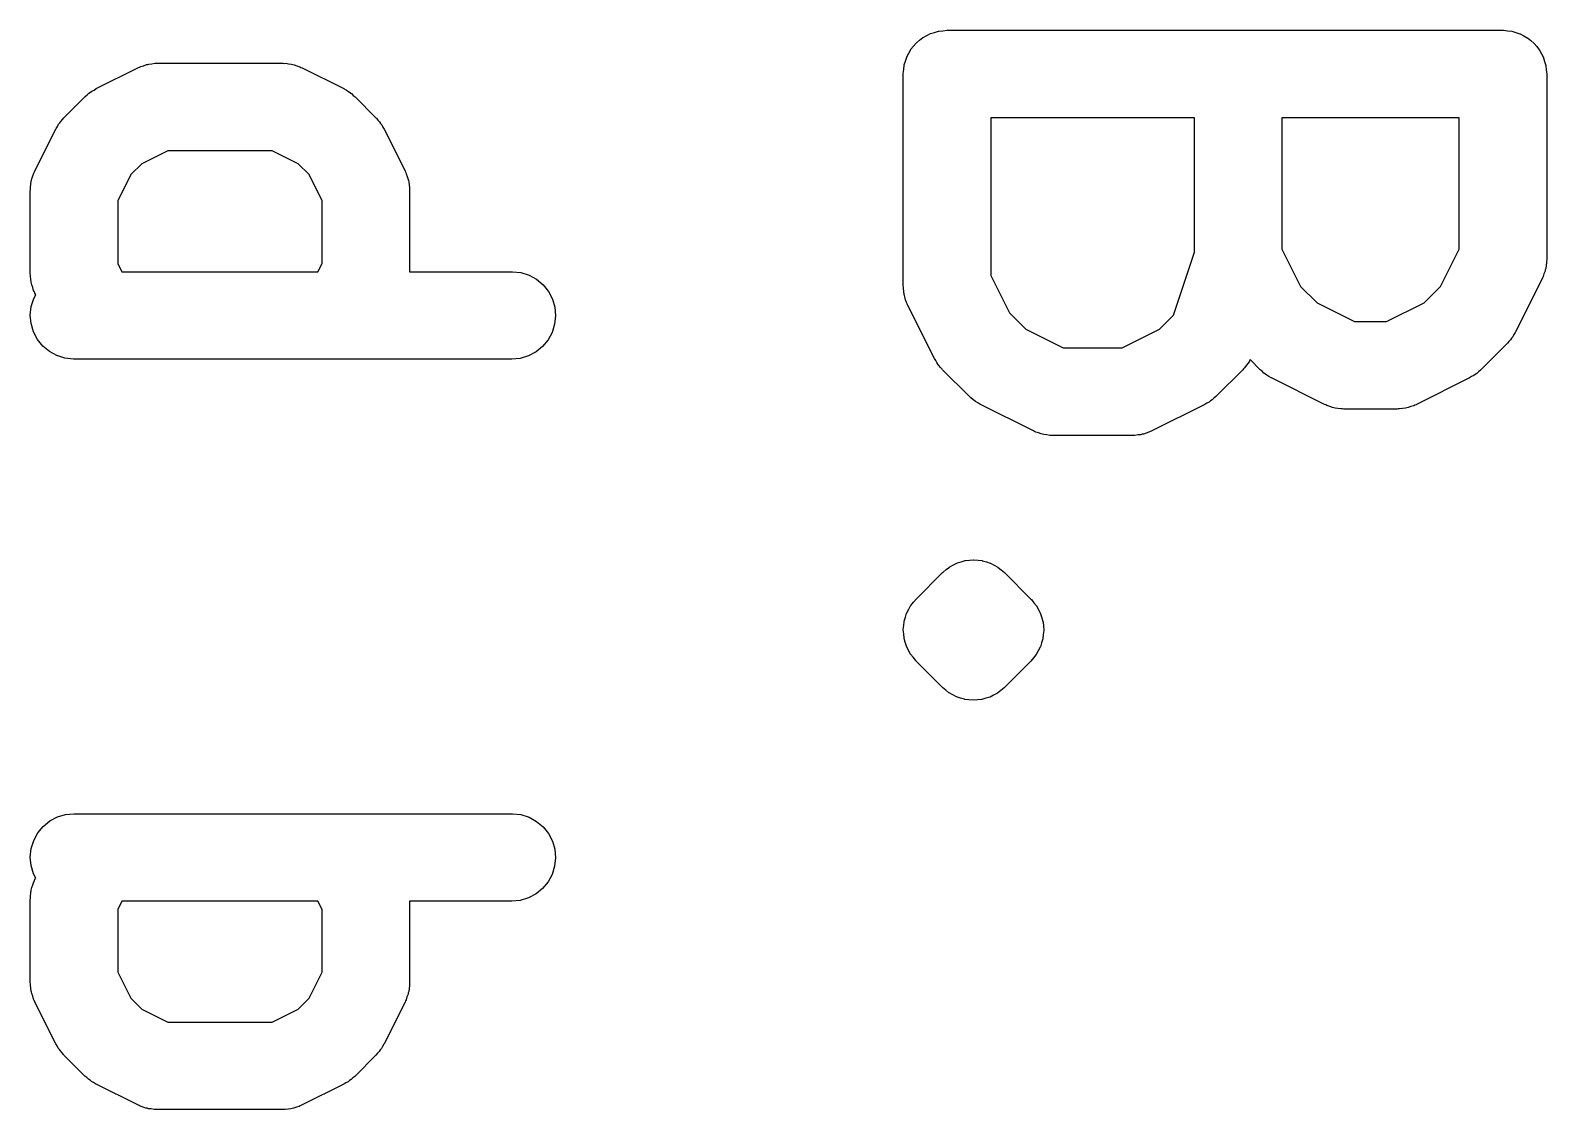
# Model space of a CAD drawing. Header units: millimetres. Extents: x 17 to 402, y -127 to -24.
# Drawn here: x 24.57 to 29.77, y -82.51 to -78.81 of the extents above; entities that cross this region are included whole.
import ezdxf

# ---------------------------------------------------------------- set-up
doc = ezdxf.new("R2010")
doc.units = ezdxf.units.MM
doc.header["$LTSCALE"] = 25.4
doc.layers.add('BLACK', color=7, linetype='CONTINUOUS')

msp = doc.modelspace()

# ---------------------------------------------------------------- linework, layer by layer
at = {"layer": 'BLACK', "linetype": 'Continuous'}
for p, q in [((27.6192, -78.8416), (27.6301, -78.8327)), ((27.6301, -78.8327), (27.6306, -78.8325)), ((27.6306, -78.8325), (27.6311, -78.8322)), ((27.6311, -78.8322), (27.6436, -78.8256)), ((27.6436, -78.8256), (27.656, -78.819)), ((27.656, -78.819), (27.6565, -78.819)), ((27.6565, -78.819), (27.657, -78.8187)), ((27.657, -78.8187), (27.6705, -78.8147)), ((27.6705, -78.8147), (27.684, -78.8106)), ((27.684, -78.8106), (27.6845, -78.8106)), ((27.6845, -78.8106), (27.685, -78.8104)), ((27.685, -78.8104), (27.6992, -78.8091)), ((27.6992, -78.8091), (27.7132, -78.8078)), ((27.7132, -78.8078), (29.6182, -78.8078)), ((29.6182, -78.8078), (29.6192, -78.8078)), ((29.6192, -78.8078), (29.6192, -78.8078)), ((29.6192, -78.8078), (29.6192, -78.8078)), ((29.6192, -78.8078), (29.6202, -78.8078)), ((29.6202, -78.8078), (29.6344, -78.8093)), ((29.6344, -78.8093), (29.6484, -78.8109)), ((29.6484, -78.8109), (29.6489, -78.8109)), ((29.6489, -78.8109), (29.6494, -78.8109)), ((29.6494, -78.8109), (29.6629, -78.8152)), ((29.6629, -78.8152), (29.6763, -78.8195)), ((29.6763, -78.8195), (29.6769, -78.8198)), ((29.6769, -78.8198), (29.6774, -78.8198)), ((29.6774, -78.8198), (29.6896, -78.8266)), ((29.6896, -78.8266), (29.702, -78.8335)), ((29.702, -78.8335), (29.7025, -78.8337)), ((29.7025, -78.8337), (29.703, -78.834)), ((29.703, -78.834), (29.7137, -78.8431)), ((27.5753, -78.8985), (27.5821, -78.8863)), ((27.5821, -78.8863), (27.589, -78.8739)), ((27.589, -78.8739), (27.5892, -78.8734)), ((27.5892, -78.8734), (27.5895, -78.8728)), ((27.5895, -78.8728), (27.5986, -78.8622)), ((27.5986, -78.8622), (27.6075, -78.8513)), ((27.6075, -78.8513), (27.608, -78.851)), ((27.608, -78.851), (27.6083, -78.8505)), ((27.6083, -78.8505), (27.6192, -78.8416)), ((29.7137, -78.8431), (29.7246, -78.852)), ((29.7246, -78.852), (29.7249, -78.8525)), ((29.7249, -78.8525), (29.7254, -78.8528)), ((29.7254, -78.8528), (29.7343, -78.8637)), ((29.7343, -78.8637), (29.7431, -78.8746)), ((29.7431, -78.8746), (29.7434, -78.8751)), ((29.7434, -78.8751), (29.7437, -78.8756)), ((29.7437, -78.8756), (29.7503, -78.8881)), ((29.7503, -78.8881), (29.7569, -78.9005)), ((24.7972, -79.0077), (24.9401, -78.9363)), ((24.9401, -78.9363), (24.9419, -78.9353)), ((24.9419, -78.9353), (24.9461, -78.9338)), ((24.9461, -78.9338), (24.95, -78.9318)), ((24.95, -78.9318), (24.9598, -78.929)), ((24.9598, -78.929), (24.9694, -78.9254)), ((24.9694, -78.9254), (24.9738, -78.9247)), ((24.9738, -78.9247), (24.978, -78.9234)), ((24.978, -78.9234), (24.9882, -78.9224)), ((24.9882, -78.9224), (24.9983, -78.9208)), ((24.9983, -78.9208), (25.0027, -78.9208)), ((25.0027, -78.9208), (25.0071, -78.9206)), ((25.0071, -78.9206), (25.4358, -78.9206)), ((25.4358, -78.9206), (25.4378, -78.9206)), ((25.4378, -78.9206), (25.4422, -78.9211)), ((25.4422, -78.9211), (25.4467, -78.9208)), ((25.4467, -78.9208), (25.4566, -78.9226)), ((25.4566, -78.9226), (25.4668, -78.9239)), ((25.4668, -78.9239), (25.4711, -78.9252)), ((25.4711, -78.9252), (25.4754, -78.9259)), ((25.4754, -78.9259), (25.4851, -78.9295)), ((25.4851, -78.9295), (25.4947, -78.9328)), ((25.4947, -78.9328), (25.4986, -78.9348)), ((25.4986, -78.9348), (25.5029, -78.9363)), ((25.5029, -78.9363), (25.6456, -79.0077)), ((27.5648, -78.9417), (27.5664, -78.9275)), ((27.5664, -78.9264), (27.5707, -78.913)), ((27.5664, -78.9269), (27.5664, -78.9264)), ((27.5664, -78.9275), (27.5664, -78.9269)), ((27.5707, -78.913), (27.575, -78.8995)), ((27.575, -78.8995), (27.5753, -78.899)), ((27.5753, -78.899), (27.5753, -78.8985)), ((29.7569, -78.9005), (29.7571, -78.901)), ((29.7571, -78.901), (29.7574, -78.9015)), ((29.7574, -78.9015), (29.7612, -78.915)), ((29.7612, -78.915), (29.7652, -78.9285)), ((29.7652, -78.9285), (29.7655, -78.929)), ((29.7655, -78.929), (29.7655, -78.9295)), ((29.7655, -78.9295), (29.7668, -78.9437)), ((27.5633, -78.9556), (27.5648, -78.9417)), ((27.5633, -78.9567), (27.5633, -78.9556)), ((27.5633, -78.9577), (27.5633, -78.9567)), ((27.5633, -78.9567), (27.5633, -78.9567)), ((27.5633, -78.9567), (27.5633, -78.9567)), ((27.5633, -79.6834), (27.5633, -78.9577)), ((29.7668, -78.9437), (29.7683, -78.9577)), ((29.7683, -78.9577), (29.7683, -79.5927)), ((24.6868, -79.1073), (24.7582, -79.0359)), ((24.7582, -79.0359), (24.7597, -79.0344)), ((24.7597, -79.0344), (24.7663, -79.0291)), ((24.7663, -79.0291), (24.7724, -79.0235)), ((24.7724, -79.0235), (24.7777, -79.0202)), ((24.7777, -79.0202), (24.7826, -79.0161)), ((24.7826, -79.0161), (24.7901, -79.0123)), ((24.7901, -79.0123), (24.7972, -79.0077)), ((25.6456, -79.0077), (25.6474, -79.0087)), ((25.6474, -79.0087), (25.6545, -79.0133)), ((25.6545, -79.0133), (25.6621, -79.0174)), ((25.6621, -79.0174), (25.667, -79.0212)), ((25.667, -79.0212), (25.672, -79.0247)), ((25.672, -79.0247), (25.6781, -79.0306)), ((25.6781, -79.0306), (25.6847, -79.0359)), ((25.6847, -79.0359), (25.7561, -79.1073)), ((24.5873, -79.2891), (24.6587, -79.1464)), ((24.6587, -79.1464), (24.6596, -79.1444)), ((24.6596, -79.1444), (24.6642, -79.1373)), ((24.6642, -79.1373), (24.6682, -79.1299)), ((24.6682, -79.1299), (24.6722, -79.1251)), ((24.6722, -79.1251), (24.6756, -79.12)), ((24.6756, -79.12), (24.6814, -79.1139)), ((24.6814, -79.1139), (24.6868, -79.1073)), ((25.7561, -79.1073), (25.7576, -79.1088)), ((25.7576, -79.1088), (25.7627, -79.1154)), ((25.7627, -79.1154), (25.7686, -79.1215)), ((25.7686, -79.1215), (25.7719, -79.1268)), ((25.7719, -79.1268), (25.7759, -79.1317)), ((25.7759, -79.1317), (25.7797, -79.1393)), ((25.7797, -79.1393), (25.784, -79.1464)), ((25.784, -79.1464), (25.8557, -79.2891)), ((27.8633, -79.1078), (27.8633, -79.648)), ((28.561, -79.1078), (27.8633, -79.1078)), ((28.561, -79.5683), (28.561, -79.1078)), ((28.861, -79.1078), (28.861, -79.5574)), ((29.4683, -79.1078), (28.861, -79.1078)), ((29.4683, -79.5574), (29.4683, -79.1078)), ((25.0425, -79.2206), (24.9531, -79.2653)), ((25.4003, -79.2206), (25.0425, -79.2206)), ((25.4897, -79.2653), (25.4003, -79.2206)), ((24.5805, -79.3069), (24.5836, -79.2973)), ((24.5836, -79.2973), (24.5857, -79.2932)), ((24.5857, -79.2932), (24.5873, -79.2891)), ((24.9161, -79.3024), (24.8714, -79.3918)), ((24.9531, -79.2653), (24.9161, -79.3024)), ((25.5267, -79.3024), (25.4897, -79.2653)), ((25.5714, -79.3918), (25.5267, -79.3024)), ((25.8557, -79.2891), (25.8564, -79.2909)), ((25.8564, -79.2909), (25.858, -79.2952)), ((25.858, -79.2952), (25.86, -79.2991)), ((25.86, -79.2991), (25.863, -79.309)), ((24.5714, -79.3562), (24.5715, -79.3542)), ((24.5715, -79.3542), (24.5719, -79.3499)), ((24.5718, -79.3453), (24.5736, -79.3354)), ((24.5719, -79.3499), (24.5718, -79.3453)), ((24.5736, -79.3354), (24.5747, -79.325)), ((24.5747, -79.325), (24.576, -79.3209)), ((24.576, -79.3209), (24.5768, -79.3166)), ((24.5768, -79.3166), (24.5805, -79.3069)), ((25.863, -79.309), (25.8666, -79.3186)), ((25.8666, -79.3186), (25.8674, -79.3229)), ((25.8674, -79.3229), (25.8686, -79.327)), ((25.8686, -79.327), (25.8696, -79.3374)), ((25.8696, -79.3374), (25.8712, -79.3476)), ((25.8712, -79.3476), (25.8709, -79.3519)), ((25.8709, -79.3519), (25.8714, -79.3562)), ((24.5714, -79.642), (24.5714, -79.3562)), ((24.8714, -79.3918), (24.8714, -79.6066)), ((25.5714, -79.6066), (25.5714, -79.3918)), ((25.8714, -79.3562), (25.8714, -79.6348)), ((28.861, -79.5574), (28.925, -79.6854)), ((29.4043, -79.6854), (29.4683, -79.5574)), ((24.8714, -79.6066), (24.8856, -79.6348)), ((25.5572, -79.6348), (25.5714, -79.6066)), ((28.4891, -79.7839), (28.561, -79.5683)), ((29.766, -79.6138), (29.765, -79.6239)), ((29.7678, -79.6036), (29.766, -79.6138)), ((29.7683, -79.5947), (29.7678, -79.5993)), ((29.7678, -79.5993), (29.7678, -79.6036)), ((29.7683, -79.5927), (29.7683, -79.5947)), ((24.5719, -79.6463), (24.5714, -79.642)), ((24.5717, -79.6508), (24.5719, -79.6463)), ((24.5733, -79.661), (24.5717, -79.6508)), ((24.5743, -79.6712), (24.5733, -79.661)), ((24.8856, -79.6348), (25.5572, -79.6348)), ((25.8714, -79.6348), (26.2214, -79.6348)), ((26.2214, -79.6348), (26.2235, -79.6348)), ((26.2235, -79.6348), (26.2527, -79.6381)), ((26.2527, -79.6381), (26.2806, -79.647)), ((26.2806, -79.647), (26.3063, -79.661)), ((26.3063, -79.661), (26.3286, -79.6798)), ((27.8633, -79.648), (27.9273, -79.7761)), ((29.7523, -79.6597), (29.6616, -79.8413)), ((29.7541, -79.6557), (29.7523, -79.6597)), ((29.7561, -79.6519), (29.7541, -79.6557)), ((29.7591, -79.642), (29.7561, -79.6519)), ((29.763, -79.6326), (29.7591, -79.642)), ((29.7637, -79.628), (29.763, -79.6326)), ((29.765, -79.6239), (29.7637, -79.628)), ((24.5756, -79.6752), (24.5743, -79.6712)), ((24.5763, -79.6798), (24.5756, -79.6752)), ((24.5798, -79.6892), (24.5763, -79.6798)), ((24.5828, -79.6991), (24.5798, -79.6892)), ((24.5848, -79.7029), (24.5828, -79.6991)), ((24.5832, -79.7268), (24.5899, -79.7143)), ((24.5863, -79.7072), (24.5848, -79.7029)), ((24.5873, -79.709), (24.5863, -79.7072)), ((24.5899, -79.7143), (24.5873, -79.709)), ((26.3286, -79.6798), (26.3469, -79.7027)), ((26.3469, -79.7027), (26.3606, -79.7286)), ((27.5636, -79.6879), (27.5633, -79.6834)), ((27.5636, -79.6922), (27.5636, -79.6879)), ((27.5651, -79.7024), (27.5636, -79.6922)), ((27.5661, -79.7126), (27.5651, -79.7024)), ((27.5674, -79.7169), (27.5661, -79.7126)), ((27.5681, -79.7212), (27.5674, -79.7169)), ((28.925, -79.6854), (28.9814, -79.7415)), ((29.3479, -79.7415), (29.4043, -79.6854)), ((24.5714, -79.7837), (24.5745, -79.7547)), ((24.5745, -79.7547), (24.5832, -79.7268)), ((26.3606, -79.7286), (26.3688, -79.7568)), ((26.3688, -79.7568), (26.3715, -79.786)), ((27.5714, -79.7309), (27.5681, -79.7212)), ((27.5745, -79.7405), (27.5714, -79.7309)), ((27.5765, -79.7446), (27.5745, -79.7405)), ((27.5781, -79.7486), (27.5765, -79.7446)), ((27.5791, -79.7504), (27.5781, -79.7486)), ((27.6697, -79.932), (27.5791, -79.7504)), ((28.9814, -79.7415), (29.1094, -79.8055)), ((29.2199, -79.8055), (29.3479, -79.7415)), ((24.5741, -79.8129), (24.5714, -79.7837)), ((24.5823, -79.8411), (24.5741, -79.8129)), ((26.3682, -79.8149), (26.3596, -79.8429)), ((26.3715, -79.786), (26.3682, -79.8149)), ((27.9273, -79.7761), (27.9834, -79.8322)), ((28.4409, -79.8322), (28.4891, -79.7839)), ((29.1094, -79.8055), (29.2199, -79.8055)), ((24.5959, -79.867), (24.5823, -79.8411)), ((24.6143, -79.8899), (24.5959, -79.867)), ((26.3459, -79.8688), (26.3271, -79.8914)), ((26.3596, -79.8429), (26.3459, -79.8688)), ((27.9834, -79.8322), (28.1115, -79.8962)), ((28.3129, -79.8962), (28.4409, -79.8322)), ((29.639, -79.8736), (29.6337, -79.8802)), ((29.6448, -79.8678), (29.639, -79.8736)), ((29.6482, -79.8624), (29.6448, -79.8678)), ((29.6522, -79.8576), (29.6482, -79.8624)), ((29.656, -79.8502), (29.6522, -79.8576)), ((29.6606, -79.8431), (29.656, -79.8502)), ((29.6616, -79.8413), (29.6606, -79.8431)), ((24.6367, -79.9087), (24.6143, -79.8899)), ((24.6623, -79.9226), (24.6367, -79.9087)), ((24.6902, -79.9315), (24.6623, -79.9226)), ((26.2786, -79.9234), (26.2506, -79.932)), ((26.3045, -79.9097), (26.2786, -79.9234)), ((26.3271, -79.8914), (26.3045, -79.9097)), ((28.1115, -79.8962), (28.3129, -79.8962)), ((29.6337, -79.8802), (29.5427, -79.9709)), ((24.7193, -79.9348), (24.6902, -79.9315)), ((24.7214, -79.9348), (24.7193, -79.9348)), ((26.2214, -79.9348), (24.7214, -79.9348)), ((26.2506, -79.932), (26.2214, -79.9348)), ((27.6743, -79.9391), (27.6697, -79.932)), ((27.6781, -79.9465), (27.6743, -79.9391)), ((27.6819, -79.9513), (27.6781, -79.9465)), ((27.6852, -79.9567), (27.6819, -79.9513)), ((27.6911, -79.9628), (27.6852, -79.9567)), ((27.6964, -79.9694), (27.6911, -79.9628)), ((27.6979, -79.9709), (27.6964, -79.9694)), ((27.7886, -80.0616), (27.6979, -79.9709)), ((28.7264, -79.9709), (28.6357, -80.0616)), ((28.7292, -79.9676), (28.7264, -79.9709)), ((28.7325, -79.9645), (28.7292, -79.9676)), ((28.7386, -79.9562), (28.7325, -79.9645)), ((28.7449, -79.9483), (28.7386, -79.9562)), ((28.7472, -79.9445), (28.7449, -79.9483)), ((28.7498, -79.9409), (28.7472, -79.9445)), ((28.7518, -79.9363), (28.7498, -79.9409)), ((28.7863, -79.9709), (28.7518, -79.9363)), ((28.7929, -79.9762), (28.7863, -79.9709)), ((28.799, -79.9821), (28.7929, -79.9762)), ((29.5349, -79.9777), (29.5288, -79.9833)), ((29.5415, -79.9724), (29.5349, -79.9777)), ((29.5427, -79.9709), (29.5415, -79.9724)), ((28.8041, -79.9856), (28.799, -79.9821)), ((28.8089, -79.9894), (28.8041, -79.9856)), ((28.8166, -79.9935), (28.8089, -79.9894)), ((28.8237, -79.9981), (28.8166, -79.9935)), ((28.8254, -79.9991), (28.8237, -79.9981)), ((29.0068, -80.0898), (28.8254, -79.9991)), ((29.5039, -79.9991), (29.3225, -80.0898)), ((29.511, -79.9945), (29.5039, -79.9991)), ((29.5184, -79.9907), (29.511, -79.9945)), ((29.5234, -79.9866), (29.5184, -79.9907)), ((29.5288, -79.9833), (29.5234, -79.9866)), ((27.795, -80.0669), (27.7886, -80.0616)), ((27.8011, -80.0727), (27.795, -80.0669)), ((27.8064, -80.0763), (27.8011, -80.0727)), ((27.8112, -80.0801), (27.8064, -80.0763)), ((27.8186, -80.0842), (27.8112, -80.0801)), ((28.6113, -80.0814), (28.604, -80.0852)), ((28.6161, -80.0776), (28.6113, -80.0814)), ((28.6215, -80.0743), (28.6161, -80.0776)), ((28.6276, -80.0684), (28.6215, -80.0743)), ((28.6342, -80.0631), (28.6276, -80.0684)), ((28.6357, -80.0616), (28.6342, -80.0631)), ((27.8257, -80.0887), (27.8186, -80.0842)), ((27.8275, -80.0898), (27.8257, -80.0887)), ((28.0091, -80.1804), (27.8275, -80.0898)), ((28.5968, -80.0898), (28.4152, -80.1804)), ((28.604, -80.0852), (28.5968, -80.0898)), ((29.0109, -80.0913), (29.0068, -80.0898)), ((29.0149, -80.0936), (29.0109, -80.0913)), ((29.0246, -80.0966), (29.0149, -80.0936)), ((29.0342, -80.1002), (29.0246, -80.0966)), ((29.0386, -80.1009), (29.0342, -80.1002)), ((29.0429, -80.1022), (29.0386, -80.1009)), ((29.053, -80.1035), (29.0429, -80.1022)), ((29.0629, -80.1053), (29.053, -80.1035)), ((29.0675, -80.105), (29.0629, -80.1053)), ((29.0718, -80.1055), (29.0675, -80.105)), ((29.0739, -80.1055), (29.0718, -80.1055)), ((29.2555, -80.1055), (29.0739, -80.1055)), ((29.2598, -80.1053), (29.2555, -80.1055)), ((29.2641, -80.1053), (29.2598, -80.1053)), ((29.2743, -80.1037), (29.2641, -80.1053)), ((29.2844, -80.1027), (29.2743, -80.1037)), ((29.2887, -80.1014), (29.2844, -80.1027)), ((29.2931, -80.1007), (29.2887, -80.1014)), ((29.3027, -80.0971), (29.2931, -80.1007)), ((29.3126, -80.0943), (29.3027, -80.0971)), ((29.3164, -80.0923), (29.3126, -80.0943)), ((29.3205, -80.0908), (29.3164, -80.0923)), ((29.3225, -80.0898), (29.3205, -80.0908)), ((28.0132, -80.182), (28.0091, -80.1804)), ((28.017, -80.1842), (28.0132, -80.182)), ((28.0269, -80.1873), (28.017, -80.1842)), ((28.0363, -80.1908), (28.0269, -80.1873)), ((28.4053, -80.185), (28.3957, -80.1881)), ((28.4094, -80.183), (28.4053, -80.185)), ((28.4135, -80.1815), (28.4094, -80.183)), ((28.4152, -80.1804), (28.4135, -80.1815)), ((28.0406, -80.1916), (28.0363, -80.1908)), ((28.0449, -80.1929), (28.0406, -80.1916)), ((28.0551, -80.1942), (28.0449, -80.1929)), ((28.0652, -80.1959), (28.0551, -80.1942)), ((28.0695, -80.1957), (28.0652, -80.1959)), ((28.0739, -80.1962), (28.0695, -80.1957)), ((28.0761, -80.1962), (28.0739, -80.1962)), ((28.3482, -80.1962), (28.0761, -80.1962)), ((28.3525, -80.1959), (28.3482, -80.1962)), ((28.3571, -80.1959), (28.3525, -80.1959)), ((28.3672, -80.1944), (28.3571, -80.1959)), ((28.3774, -80.1934), (28.3672, -80.1944)), ((28.3815, -80.1921), (28.3774, -80.1934)), ((28.386, -80.1914), (28.3815, -80.1921)), ((28.3957, -80.1881), (28.386, -80.1914)), ((27.7104, -80.6557), (27.7213, -80.6468)), ((27.7213, -80.6468), (27.7218, -80.6465)), ((27.7218, -80.6465), (27.7223, -80.6463)), ((27.7223, -80.6463), (27.7348, -80.6397)), ((27.7348, -80.6397), (27.7472, -80.6331)), ((27.7472, -80.6331), (27.7477, -80.6331)), ((27.7477, -80.6331), (27.7482, -80.6328)), ((27.7482, -80.6328), (27.7617, -80.6287)), ((27.7617, -80.6287), (27.7754, -80.6247)), ((27.7754, -80.6247), (27.7759, -80.6247)), ((27.7759, -80.6247), (27.7764, -80.6247)), ((27.7764, -80.6247), (27.7904, -80.6234)), ((27.7904, -80.6234), (27.8044, -80.6219)), ((27.8044, -80.6219), (27.8049, -80.6221)), ((27.8049, -80.6221), (27.8054, -80.6219)), ((27.8054, -80.6219), (27.8196, -80.6234)), ((27.8196, -80.6234), (27.8336, -80.6249)), ((27.8336, -80.6249), (27.8341, -80.6252)), ((27.8341, -80.6252), (27.8346, -80.6252)), ((27.8346, -80.6252), (27.8481, -80.6295)), ((27.8481, -80.6295), (27.8615, -80.6336)), ((27.8615, -80.6336), (27.862, -80.6338)), ((27.862, -80.6338), (27.8625, -80.6338)), ((27.8625, -80.6338), (27.875, -80.6407)), ((27.875, -80.6407), (27.8874, -80.6473)), ((27.8874, -80.6473), (27.8877, -80.6478)), ((27.8877, -80.6478), (27.8882, -80.648)), ((27.8882, -80.648), (27.8991, -80.6569)), ((27.6073, -80.7568), (27.6979, -80.6658)), ((27.6979, -80.6658), (27.6987, -80.6653)), ((27.6987, -80.6651), (27.6995, -80.6646)), ((27.6987, -80.6653), (27.6987, -80.6651)), ((27.6987, -80.6653), (27.6987, -80.6653)), ((27.6995, -80.6646), (27.7104, -80.6557)), ((27.8991, -80.6569), (27.91, -80.6658)), ((27.91, -80.6658), (28.0007, -80.7568)), ((27.5981, -80.7674), (27.6073, -80.7568)), ((28.0007, -80.7568), (28.0015, -80.7573)), ((28.0015, -80.7573), (28.0015, -80.7573)), ((28.0015, -80.7573), (28.0015, -80.7575)), ((28.0015, -80.7575), (28.0017, -80.7578)), ((28.0017, -80.7578), (28.0017, -80.7578)), ((28.0017, -80.7578), (28.0017, -80.7578)), ((28.0017, -80.7578), (28.0022, -80.758)), ((28.0022, -80.758), (28.0111, -80.7692)), ((27.5707, -80.8185), (27.5747, -80.805)), ((27.5747, -80.8048), (27.575, -80.8045)), ((27.5747, -80.805), (27.5747, -80.8048)), ((27.575, -80.8043), (27.5753, -80.804)), ((27.575, -80.8045), (27.575, -80.8043)), ((27.5753, -80.804), (27.5819, -80.7916)), ((27.5819, -80.7916), (27.5885, -80.7794)), ((27.5885, -80.7794), (27.5887, -80.7791)), ((27.5887, -80.7791), (27.589, -80.7789)), ((27.589, -80.7786), (27.5892, -80.7784)), ((27.589, -80.7789), (27.589, -80.7786)), ((27.5892, -80.7784), (27.5981, -80.7674)), ((28.0111, -80.7692), (28.0198, -80.7801)), ((28.0198, -80.7801), (28.02, -80.7804)), ((28.02, -80.7804), (28.0203, -80.7806)), ((28.0203, -80.7806), (28.0203, -80.7809)), ((28.0203, -80.7809), (28.0205, -80.7811)), ((28.0205, -80.7811), (28.0269, -80.7936)), ((28.0269, -80.7936), (28.0335, -80.806)), ((28.0335, -80.806), (28.0335, -80.8063)), ((28.0335, -80.8063), (28.0337, -80.8065)), ((28.0337, -80.8065), (28.0337, -80.8068)), ((28.0337, -80.8068), (28.034, -80.8071)), ((28.034, -80.8071), (28.0378, -80.8205)), ((27.5633, -80.8612), (27.5648, -80.8472)), ((27.5633, -80.8614), (27.5633, -80.8612)), ((27.5633, -80.8617), (27.5633, -80.8614)), ((27.5633, -80.8619), (27.5633, -80.8617)), ((27.5633, -80.8622), (27.5633, -80.8619)), ((27.5646, -80.8761), (27.5633, -80.8622)), ((27.5648, -80.8472), (27.5661, -80.833)), ((27.5661, -80.833), (27.5664, -80.8327)), ((27.5664, -80.8319), (27.5707, -80.8185)), ((27.5664, -80.8322), (27.5664, -80.8319)), ((27.5664, -80.8325), (27.5664, -80.8322)), ((27.5664, -80.8327), (27.5664, -80.8325)), ((28.0378, -80.8205), (28.0419, -80.834)), ((28.0419, -80.834), (28.0419, -80.8342)), ((28.0419, -80.8342), (28.0421, -80.8345)), ((28.0421, -80.8345), (28.0421, -80.835)), ((28.0421, -80.835), (28.0421, -80.8352)), ((28.0421, -80.8352), (28.0434, -80.8492)), ((28.0434, -80.8492), (28.0446, -80.8632)), ((28.0446, -80.8632), (28.0446, -80.8634)), ((27.5659, -80.8904), (27.5646, -80.8761)), ((27.5659, -80.8906), (27.5659, -80.8904)), ((27.5659, -80.8909), (27.5659, -80.8906)), ((27.5659, -80.8911), (27.5659, -80.8909)), ((27.5659, -80.8914), (27.5659, -80.8911)), ((27.5699, -80.9048), (27.5659, -80.8914)), ((27.574, -80.9183), (27.5699, -80.9048)), ((28.0373, -80.9069), (28.0332, -80.9203)), ((28.0413, -80.8934), (28.0373, -80.9069)), ((28.0416, -80.8932), (28.0413, -80.8934)), ((28.0431, -80.8784), (28.0416, -80.8924)), ((28.0416, -80.8924), (28.0416, -80.8927)), ((28.0416, -80.8927), (28.0416, -80.8929)), ((28.0416, -80.8929), (28.0416, -80.8932)), ((28.0446, -80.8642), (28.0431, -80.8784)), ((28.0446, -80.8634), (28.0446, -80.8637)), ((28.0446, -80.8637), (28.0446, -80.8639)), ((28.0446, -80.8639), (28.0446, -80.8642)), ((27.574, -80.9186), (27.574, -80.9183)), ((27.5742, -80.9188), (27.574, -80.9186)), ((27.5742, -80.9191), (27.5742, -80.9188)), ((27.5742, -80.9193), (27.5742, -80.9191)), ((27.5808, -80.9318), (27.5742, -80.9193)), ((27.5874, -80.9445), (27.5808, -80.9318)), ((27.5877, -80.9447), (27.5874, -80.9445)), ((27.5877, -80.945), (27.5877, -80.9447)), ((27.588, -80.945), (27.5877, -80.945)), ((27.588, -80.9452), (27.588, -80.945)), ((27.5968, -80.9562), (27.588, -80.9452)), ((27.6057, -80.9673), (27.5968, -80.9562)), ((28.0096, -80.9579), (28.0007, -80.9689)), ((28.0187, -80.947), (28.0096, -80.9579)), ((28.019, -80.9465), (28.0187, -80.9468)), ((28.0187, -80.9468), (28.0187, -80.947)), ((28.0192, -80.9462), (28.019, -80.9465)), ((28.0259, -80.9338), (28.0192, -80.9462)), ((28.0192, -80.9462), (28.0192, -80.9462)), ((28.0327, -80.9214), (28.0259, -80.9338)), ((28.033, -80.9208), (28.0327, -80.9211)), ((28.0327, -80.9211), (28.0327, -80.9214)), ((28.0332, -80.9203), (28.033, -80.9206)), ((28.033, -80.9206), (28.033, -80.9208)), ((27.606, -80.9676), (27.6057, -80.9673)), ((27.6065, -80.9681), (27.606, -80.9676)), ((27.606, -80.9676), (27.606, -80.9676)), ((27.606, -80.9676), (27.606, -80.9676)), ((27.6073, -80.9689), (27.6065, -80.9681)), ((27.6065, -80.9681), (27.6065, -80.9681)), ((27.6065, -80.9681), (27.6065, -80.9681)), ((27.6979, -81.0595), (27.6073, -80.9689)), ((28.0007, -80.9689), (27.91, -81.0595)), ((27.7086, -81.0684), (27.6979, -81.0595)), ((27.7195, -81.0776), (27.7086, -81.0684)), ((27.8976, -81.0697), (27.8864, -81.0786)), ((27.9085, -81.0611), (27.8976, -81.0697)), ((27.9093, -81.0603), (27.9085, -81.0611)), ((27.91, -81.0595), (27.9093, -81.0603)), ((27.9093, -81.0603), (27.9093, -81.0603)), ((27.9093, -81.0603), (27.9093, -81.0603)), ((27.72, -81.0778), (27.7195, -81.0776)), ((27.7205, -81.0781), (27.72, -81.0778)), ((27.7327, -81.0847), (27.7205, -81.0781)), ((27.7454, -81.0915), (27.7327, -81.0847)), ((27.7459, -81.0918), (27.7454, -81.0915)), ((27.7462, -81.0918), (27.7459, -81.0918)), ((27.7599, -81.0961), (27.7462, -81.0918)), ((27.7734, -81.1002), (27.7599, -81.0961)), ((27.7739, -81.1004), (27.7734, -81.1002)), ((27.7744, -81.1004), (27.7739, -81.1004)), ((27.7884, -81.1019), (27.7744, -81.1004)), ((27.8023, -81.1035), (27.7884, -81.1019)), ((27.8028, -81.1035), (27.8023, -81.1035)), ((27.8033, -81.1035), (27.8028, -81.1035)), ((27.8176, -81.1022), (27.8033, -81.1035)), ((27.8315, -81.1009), (27.8176, -81.1022)), ((27.832, -81.1007), (27.8315, -81.1009)), ((27.8326, -81.1007), (27.832, -81.1007)), ((27.846, -81.0966), (27.8326, -81.1007)), ((27.8597, -81.0928), (27.846, -81.0966)), ((27.86, -81.0925), (27.8597, -81.0928)), ((27.8605, -81.0923), (27.86, -81.0925)), ((27.8729, -81.0857), (27.8605, -81.0923)), ((27.8856, -81.0793), (27.8729, -81.0857)), ((27.8862, -81.0788), (27.8856, -81.0793)), ((27.8864, -81.0786), (27.8862, -81.0788)), ((24.5971, -81.5581), (24.6157, -81.5355)), ((24.6157, -81.5355), (24.6384, -81.517)), ((24.6384, -81.517), (24.6643, -81.5033)), ((24.6643, -81.5033), (24.6923, -81.4949)), ((24.6923, -81.4949), (24.7214, -81.4921)), ((24.7214, -81.4921), (26.2214, -81.4921)), ((26.2214, -81.4921), (26.2235, -81.4921)), ((26.2235, -81.4921), (26.2527, -81.4951)), ((26.2527, -81.4951), (26.2806, -81.504)), ((26.2806, -81.504), (26.3063, -81.5183)), ((26.3063, -81.5183), (26.3286, -81.537)), ((26.3286, -81.537), (26.3469, -81.5599)), ((24.5745, -81.6117), (24.5832, -81.5838)), ((24.5832, -81.5838), (24.5971, -81.5581)), ((26.3469, -81.5599), (26.3606, -81.5858)), ((26.3606, -81.5858), (26.3688, -81.6138)), ((24.5714, -81.6409), (24.5745, -81.6117)), ((24.5741, -81.6701), (24.5714, -81.6409)), ((26.3688, -81.6138), (26.3715, -81.643)), ((24.5823, -81.6981), (24.5741, -81.6701)), ((26.3682, -81.6722), (26.3596, -81.7001)), ((26.3715, -81.643), (26.3682, -81.6722)), ((24.576, -81.7494), (24.5768, -81.7451)), ((24.5768, -81.7451), (24.5805, -81.7354)), ((24.5805, -81.7354), (24.5836, -81.7258)), ((24.5899, -81.7126), (24.5823, -81.6981)), ((24.5836, -81.7258), (24.5857, -81.722)), ((24.5857, -81.722), (24.5873, -81.7176)), ((24.5873, -81.7176), (24.5899, -81.7126)), ((26.3459, -81.7258), (26.3271, -81.7484)), ((26.3596, -81.7001), (26.3459, -81.7258)), ((24.5714, -81.7847), (24.5715, -81.7827)), ((24.5714, -82.0704), (24.5714, -81.7847)), ((24.5715, -81.7827), (24.5719, -81.7783)), ((24.5718, -81.774), (24.5736, -81.7639)), ((24.5719, -81.7783), (24.5718, -81.774)), ((24.5736, -81.7639), (24.5747, -81.7537)), ((24.5747, -81.7537), (24.576, -81.7494)), ((24.8856, -81.7921), (24.8714, -81.8203)), ((25.5572, -81.7921), (24.8856, -81.7921)), ((25.5714, -81.8203), (25.5572, -81.7921)), ((26.2214, -81.7921), (25.8714, -81.7921)), ((25.8714, -81.7921), (25.8714, -82.0704)), ((26.2506, -81.789), (26.2214, -81.7921)), ((26.2786, -81.7806), (26.2506, -81.789)), ((26.3045, -81.7669), (26.2786, -81.7806)), ((26.3271, -81.7484), (26.3045, -81.7669)), ((24.8714, -81.8203), (24.8714, -82.0351)), ((25.5714, -82.0351), (25.5714, -81.8203)), ((24.8714, -82.0351), (24.9161, -82.1245)), ((25.5267, -82.1245), (25.5714, -82.0351)), ((24.5719, -82.075), (24.5714, -82.0704)), ((24.5717, -82.0793), (24.5719, -82.075)), ((24.5733, -82.0895), (24.5717, -82.0793)), ((24.5743, -82.0997), (24.5733, -82.0895)), ((24.5756, -82.104), (24.5743, -82.0997)), ((24.5763, -82.1083), (24.5756, -82.104)), ((24.5798, -82.1179), (24.5763, -82.1083)), ((25.8661, -82.1103), (25.8623, -82.1197)), ((25.8669, -82.106), (25.8661, -82.1103)), ((25.8681, -82.1017), (25.8669, -82.106)), ((25.8694, -82.0915), (25.8681, -82.1017)), ((25.8709, -82.0814), (25.8694, -82.0915)), ((25.8714, -82.0727), (25.8709, -82.0771)), ((25.8709, -82.0771), (25.8709, -82.0814)), ((25.8714, -82.0704), (25.8714, -82.0727)), ((24.5828, -82.1276), (24.5798, -82.1179)), ((24.5848, -82.1317), (24.5828, -82.1276)), ((24.5863, -82.1357), (24.5848, -82.1317)), ((24.5873, -82.1375), (24.5863, -82.1357)), ((24.6587, -82.2805), (24.5873, -82.1375)), ((24.9161, -82.1245), (24.9531, -82.1616)), ((24.9531, -82.1616), (25.0425, -82.2063)), ((25.4003, -82.2063), (25.4897, -82.1616)), ((25.4897, -82.1616), (25.5267, -82.1245)), ((25.8557, -82.1375), (25.784, -82.2805)), ((25.8572, -82.1334), (25.8557, -82.1375)), ((25.8592, -82.1296), (25.8572, -82.1334)), ((25.8623, -82.1197), (25.8592, -82.1296)), ((25.0425, -82.2063), (25.4003, -82.2063)), ((24.6632, -82.2876), (24.6587, -82.2805)), ((24.6671, -82.295), (24.6632, -82.2876)), ((24.6709, -82.3001), (24.6671, -82.295)), ((24.6743, -82.3051), (24.6709, -82.3001)), ((24.6801, -82.3115), (24.6743, -82.3051)), ((24.6853, -82.3178), (24.6801, -82.3115)), ((24.6868, -82.3194), (24.6853, -82.3178)), ((25.7614, -82.313), (25.7561, -82.3194)), ((25.7673, -82.3069), (25.7614, -82.313)), ((25.7706, -82.3016), (25.7673, -82.3069)), ((25.7747, -82.2968), (25.7706, -82.3016)), ((25.7787, -82.2894), (25.7747, -82.2968)), ((25.7833, -82.2823), (25.7787, -82.2894)), ((25.784, -82.2805), (25.7833, -82.2823)), ((24.7582, -82.391), (24.6868, -82.3194)), ((25.7561, -82.3194), (25.6847, -82.391)), ((24.7647, -82.3963), (24.7582, -82.391)), ((24.7708, -82.4022), (24.7647, -82.3963)), ((24.776, -82.4055), (24.7708, -82.4022)), ((24.7808, -82.4095), (24.776, -82.4055)), ((24.7883, -82.4133), (24.7808, -82.4095)), ((24.7953, -82.4179), (24.7883, -82.4133)), ((24.7972, -82.4189), (24.7953, -82.4179)), ((24.9401, -82.4903), (24.7972, -82.4189)), ((25.6456, -82.4189), (25.5029, -82.4903)), ((25.6527, -82.4146), (25.6456, -82.4189)), ((25.6604, -82.4106), (25.6527, -82.4146)), ((25.6652, -82.4067), (25.6604, -82.4106)), ((25.6705, -82.4034), (25.6652, -82.4067)), ((25.6766, -82.3976), (25.6705, -82.4034)), ((25.6832, -82.3923), (25.6766, -82.3976)), ((25.6847, -82.391), (25.6832, -82.3923)), ((24.9442, -82.4921), (24.9401, -82.4903)), ((24.9481, -82.4941), (24.9442, -82.4921)), ((24.9578, -82.4972), (24.9481, -82.4941)), ((24.9674, -82.501), (24.9578, -82.4972)), ((24.9718, -82.5017), (24.9674, -82.501)), ((24.9759, -82.503), (24.9718, -82.5017)), ((24.9861, -82.504), (24.9759, -82.503)), ((24.9962, -82.5058), (24.9861, -82.504)), ((25.0007, -82.5058), (24.9962, -82.5058)), ((25.0051, -82.5063), (25.0007, -82.5058)), ((25.0071, -82.5063), (25.0051, -82.5063)), ((25.4358, -82.5063), (25.0071, -82.5063)), ((25.4401, -82.5058), (25.4358, -82.5063)), ((25.4444, -82.5061), (25.4401, -82.5058)), ((25.4546, -82.5043), (25.4444, -82.5061)), ((25.4648, -82.5035), (25.4546, -82.5043)), ((25.4691, -82.502), (25.4648, -82.5035)), ((25.4734, -82.5015), (25.4691, -82.502)), ((25.4831, -82.4979), (25.4734, -82.5015)), ((25.493, -82.4949), (25.4831, -82.4979)), ((25.4968, -82.4929), (25.493, -82.4949)), ((25.5008, -82.4913), (25.4968, -82.4929)), ((25.5029, -82.4903), (25.5008, -82.4913))]:
    msp.add_line(p, q, dxfattribs=at)

doc.saveas('drawing.dxf')
